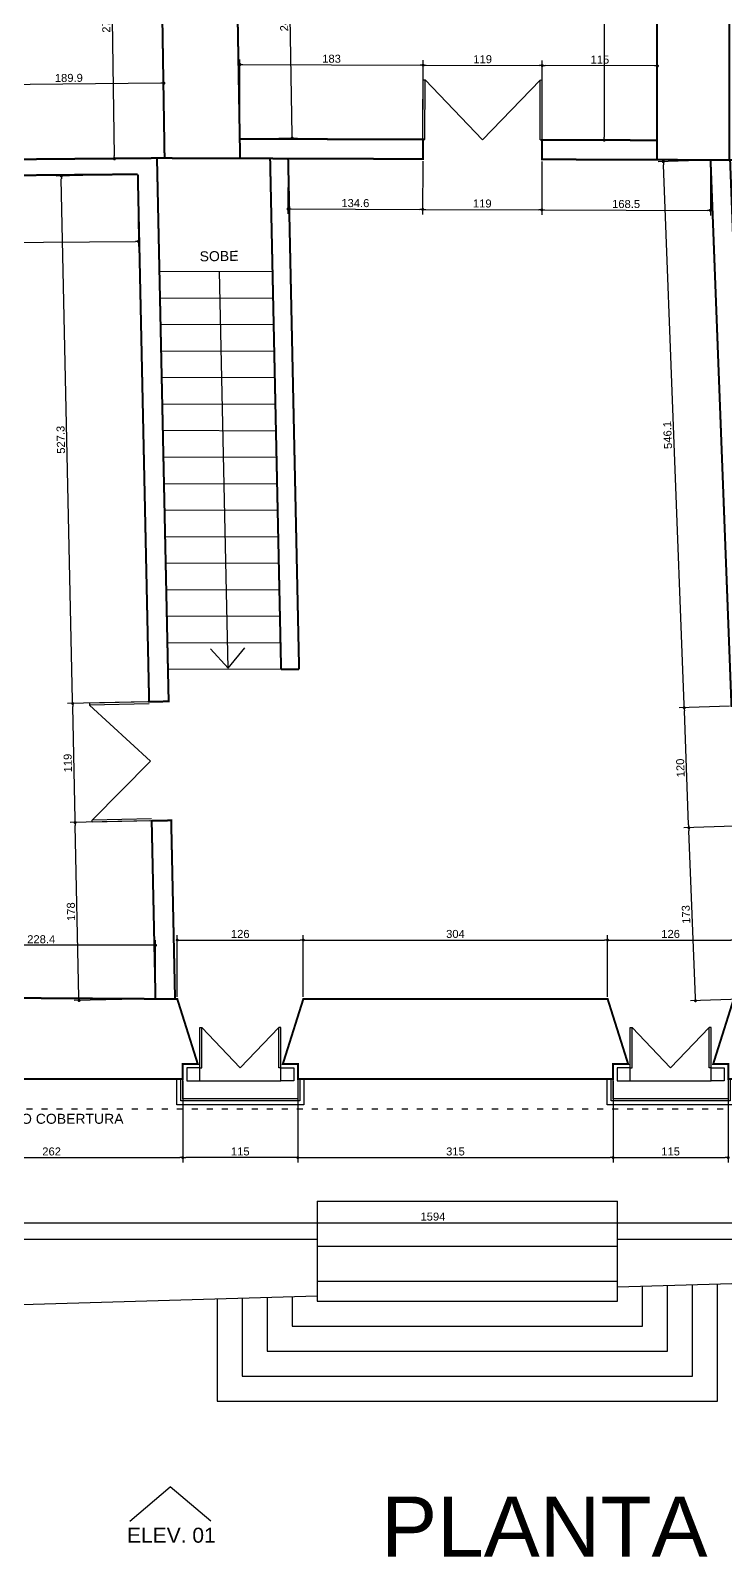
# Model space of a CAD drawing. Extents: x 18300 to 45581, y 436 to 7791.
# Drawn here: x 23841 to 24535, y 5215 to 6741 of the extents above; entities that cross this region are included whole.
import ezdxf

# ---------------------------------------------------------------- set-up
doc = ezdxf.new("R2010")
doc.units = 0
doc.header["$PDMODE"] = 35
doc.linetypes.add('ACAD_ISO03W100', pattern=[30, 12, -18])
doc.layers.get('0').update_dxf_attribs({"linetype": 'CONTINUOUS'})
doc.layers.get('DEFPOINTS').update_dxf_attribs({"linetype": 'CONTINUOUS'})
for name, color, linetype in [('COTA', 7, 'CONTINUOUS'), ('PAREDE', 7, 'CONTINUOUS'), ('PAREDE_FINA', 7, 'CONTINUOUS')]:
    doc.layers.add(name, color=color, linetype=linetype)
doc.styles.add('TEXTO', font='ARIAL.TTF')
doc.dimstyles.new('COTA', dxfattribs={"dimtxt": 8, "dimasz": 3, "dimexe": 5, "dimexo": 2, "dimgap": 2, "dimtad": 1, "dimdec": 1, "dimzin": 9, "dimdsep": 46, "dimtxsty": 'TEXTO', "dimblk1": 'DOT', "dimblk2": 'DOT', "dimsah": 1, "dimcen": 0, "dimclrd": 256, "dimclre": 256, "dimclrt": 256, "dimadec": 0, "dimazin": 0, "dimtfac": 0.06, "dimtdec": 1, "dimtmove": 0, "dimatfit": 3, "dimldrblk": 'DOT', "dimfxl": 1, "dimtolj": 1, "dimtzin": 0, "dimarcsym": 0})

# ---------------------------------------------------------------- blocks, each defined once
blk = doc.blocks.new('_DOT')
at = {"color": 0, "linetype": 'ByBlock'}
blk.add_line((-0.5, 0), (-1, 0), dxfattribs=at)
at = {"color": 0, "linetype": 'ByBlock', "const_width": 0.5}
blk.add_lwpolyline([(-0.25, 0, 1), (0.25, 0, 1)], format="xyb", close=True, dxfattribs=at)
blk = doc.blocks.new('*D125')
at = {"layer": 'COTA', "lineweight": -2}
for p, q in [((23446.1, 5691), (23446.1, 5544.3)), ((25040.1, 5691), (25040.1, 5544.3)), ((23449.1, 5549.3), (25037.1, 5549.3))]:
    blk.add_line(p, q, dxfattribs=at)
at = {"layer": 'DEFPOINTS', "color": 0}
for p in [(23446.1, 5693), (25040.1, 5693), (25040.1, 5549.3)]:
    blk.add_point(p, dxfattribs=at)
at = {"layer": 'COTA', "lineweight": -2, "xscale": 3, "yscale": 3, "zscale": 3, "rotation": 180}
blk.add_blockref('_DOT', (23446.1, 5549.3), dxfattribs=at)
at = {"layer": 'COTA', "lineweight": -2, "xscale": 3, "yscale": 3, "zscale": 3}
blk.add_blockref('_DOT', (25040.1, 5549.3), dxfattribs=at)
at = {"layer": 'COTA', "insert": (24243.1, 5555.4), "char_height": 8, "attachment_point": 5, "style": 'TEXTO'}
blk.add_mtext('\\A1;1594', dxfattribs=at)
blk = doc.blocks.new('*D126')
at = {"layer": 'COTA', "lineweight": -2}
for p, q in [((23737.5, 5776.5), (23737.5, 5831.6)), ((23965.9, 5775), (23965.9, 5831.6)), ((23962.9, 5826.6), (23740.5, 5826.6))]:
    blk.add_line(p, q, dxfattribs=at)
at = {"layer": 'DEFPOINTS', "color": 0}
for p in [(23737.5, 5826.6), (23737.5, 5774.5), (23965.9, 5773)]:
    blk.add_point(p, dxfattribs=at)
at = {"layer": 'COTA', "lineweight": -2, "xscale": 3, "yscale": 3, "zscale": 3, "rotation": 180}
blk.add_blockref('_DOT', (23737.5, 5826.6), dxfattribs=at)
at = {"layer": 'COTA', "lineweight": -2, "xscale": 3, "yscale": 3, "zscale": 3}
blk.add_blockref('_DOT', (23965.9, 5826.6), dxfattribs=at)
at = {"layer": 'COTA', "insert": (23851.7, 5832.6), "char_height": 8, "attachment_point": 5, "style": 'TEXTO'}
blk.add_mtext('\\A1;228.4', dxfattribs=at)
blk = doc.blocks.new('*D128')
at = {"layer": 'COTA', "lineweight": -2}
for p, q in [((23948.2, 6595.1), (23948.9, 6525.1)), ((23481.3, 6591.1), (23481.9, 6521)), ((23484.8, 6526), (23945.8, 6530.1))]:
    blk.add_line(p, q, dxfattribs=at)
at = {"layer": 'DEFPOINTS', "color": 0}
for p in [(23481.2, 6593.1), (23948.2, 6597.1), (23948.8, 6530.1)]:
    blk.add_point(p, dxfattribs=at)
at = {"layer": 'COTA', "lineweight": -2, "xscale": 3, "yscale": 3, "zscale": 3}
for p, rotation in [((23948.8, 6530.1), 0.500982919754161), ((23481.8, 6526), 180.5009829197541)]:
    blk.add_blockref('_DOT', p, dxfattribs=dict(at, rotation=rotation))
at = {"layer": 'COTA', "insert": (23715.3, 6534.1), "char_height": 8, "attachment_point": 5, "rotation": 0.501, "style": 'TEXTO'}
blk.add_mtext('\\A1;467', dxfattribs=at)
blk = doc.blocks.new('*D129')
at = {"layer": 'COTA', "lineweight": -2}
for p, q in [((23960.1, 5950.9), (23880.6, 5949.2)), ((23889.4, 5774.4), (23885.7, 5946.3)), ((23963.9, 5773), (23884.5, 5771.3))]:
    blk.add_line(p, q, dxfattribs=at)
at = {"layer": 'DEFPOINTS', "color": 0}
for p in [(23885.6, 5949.3), (23962.1, 5951), (23965.9, 5773)]:
    blk.add_point(p, dxfattribs=at)
at = {"layer": 'COTA', "lineweight": -2, "xscale": 3, "yscale": 3, "zscale": 3}
for p, rotation in [((23885.6, 5949.3), 91.2290186702708), ((23889.5, 5771.4), 271.2290186702708)]:
    blk.add_blockref('_DOT', p, dxfattribs=dict(at, rotation=rotation))
at = {"layer": 'COTA', "insert": (23881.5, 5860.2), "char_height": 8, "attachment_point": 5, "rotation": 91.229, "style": 'TEXTO'}
blk.add_mtext('\\A1;178', dxfattribs=at)
blk = doc.blocks.new('*D130')
at = {"layer": 'COTA', "lineweight": -2}
for p, q in [((23957.5, 6069.9), (23878.1, 6068.2)), ((23885.6, 5952.3), (23883.2, 6065.3)), ((23960.1, 5950.9), (23880.6, 5949.2))]:
    blk.add_line(p, q, dxfattribs=at)
at = {"layer": 'DEFPOINTS', "color": 0}
for p in [(23883.1, 6068.3), (23959.5, 6069.9), (23962.1, 5951)]:
    blk.add_point(p, dxfattribs=at)
at = {"layer": 'COTA', "lineweight": -2, "xscale": 3, "yscale": 3, "zscale": 3}
for p, rotation in [((23883.1, 6068.3), 91.2290186702708), ((23885.6, 5949.3), 271.2290186702708)]:
    blk.add_blockref('_DOT', p, dxfattribs=dict(at, rotation=rotation))
at = {"layer": 'COTA', "insert": (23878.3, 6008.7), "char_height": 8, "attachment_point": 5, "rotation": 91.229, "style": 'TEXTO'}
blk.add_mtext('\\A1;119', dxfattribs=at)
blk = doc.blocks.new('*D131')
at = {"layer": 'COTA', "lineweight": -2}
for p, q in [((23946.2, 6597.1), (23866.8, 6595.4)), ((23883, 6071.3), (23871.8, 6592.5)), ((23957.5, 6069.9), (23878.1, 6068.2))]:
    blk.add_line(p, q, dxfattribs=at)
at = {"layer": 'DEFPOINTS', "color": 0}
for p in [(23871.8, 6595.5), (23948.2, 6597.1), (23959.5, 6069.9)]:
    blk.add_point(p, dxfattribs=at)
at = {"layer": 'COTA', "lineweight": -2, "xscale": 3, "yscale": 3, "zscale": 3}
for p, rotation in [((23871.8, 6595.5), 91.2290186702708), ((23883.1, 6068.3), 271.2290186702708)]:
    blk.add_blockref('_DOT', p, dxfattribs=dict(at, rotation=rotation))
at = {"layer": 'COTA', "insert": (23871.3, 6331.8), "char_height": 8, "attachment_point": 5, "rotation": 91.229, "style": 'TEXTO'}
blk.add_mtext('\\A1;527.3', dxfattribs=at)
blk = doc.blocks.new('*D134')
at = {"layer": 'COTA', "lineweight": -2}
for p, q in [((23785.1, 6613.7), (23784.4, 6691.5)), ((23971.3, 6688.2), (23787.4, 6686.5)), ((23975, 6615.3), (23974.3, 6693.2))]:
    blk.add_line(p, q, dxfattribs=at)
at = {"layer": 'DEFPOINTS', "color": 0}
for p in [(23784.4, 6686.5), (23785.1, 6611.7), (23975, 6613.3)]:
    blk.add_point(p, dxfattribs=at)
at = {"layer": 'COTA', "lineweight": -2, "xscale": 3, "yscale": 3, "zscale": 3}
for p, rotation in [((23784.4, 6686.5), 180.5009829197541), ((23974.3, 6688.2), 0.5009829197541101)]:
    blk.add_blockref('_DOT', p, dxfattribs=dict(at, rotation=rotation))
at = {"layer": 'COTA', "insert": (23879.3, 6693.4), "char_height": 8, "attachment_point": 5, "rotation": 0.501, "style": 'TEXTO'}
blk.add_mtext('\\A1;189.9', dxfattribs=at)
blk = doc.blocks.new('*D147')
at = {"layer": 'COTA', "lineweight": -2}
for p, q in [((23968.6, 6884.2), (23915.4, 6883.4)), ((23920.5, 6880.4), (23924.7, 6615.5)), ((23973, 6613.2), (23919.8, 6612.4))]:
    blk.add_line(p, q, dxfattribs=at)
at = {"layer": 'DEFPOINTS', "color": 0}
for p in [(23970.6, 6884.2), (23924.8, 6612.5), (23975, 6613.3)]:
    blk.add_point(p, dxfattribs=at)
at = {"layer": 'COTA', "lineweight": -2, "xscale": 3, "yscale": 3, "zscale": 3}
for p, rotation in [((23920.4, 6883.4), 90.91578806438743), ((23924.8, 6612.5), 270.9157880643874)]:
    blk.add_blockref('_DOT', p, dxfattribs=dict(at, rotation=rotation))
at = {"layer": 'COTA', "insert": (23916.6, 6747.9), "char_height": 8, "attachment_point": 5, "rotation": 90.9158, "style": 'TEXTO'}
blk.add_mtext('\\A1;271', dxfattribs=at)
blk = doc.blocks.new('*D153')
at = {"layer": 'COTA', "lineweight": -2}
for p, q in [((24047.9, 6874), (24103.3, 6874.9)), ((24102.4, 6636.4), (24098.4, 6871.8)), ((24052.1, 6632.6), (24107.5, 6633.5))]:
    blk.add_line(p, q, dxfattribs=at)
at = {"layer": 'DEFPOINTS', "color": 0}
for p in [(24045.9, 6873.9), (24098.3, 6874.8), (24050.1, 6632.5)]:
    blk.add_point(p, dxfattribs=at)
at = {"layer": 'COTA', "lineweight": -2, "xscale": 3, "yscale": 3, "zscale": 3}
for p, rotation in [((24098.3, 6874.8), 90.98769351816279), ((24102.5, 6633.4), 270.9876935181628)]:
    blk.add_blockref('_DOT', p, dxfattribs=dict(at, rotation=rotation))
at = {"layer": 'COTA', "insert": (24094.3, 6754), "char_height": 8, "attachment_point": 5, "rotation": 90.9877, "style": 'TEXTO'}
blk.add_mtext('\\A1;241.5', dxfattribs=at)
blk = doc.blocks.new('*D156')
at = {"layer": 'COTA', "lineweight": -2}
for p, q in [((24050.1, 6634.5), (24050.3, 6711.8)), ((24053.3, 6706.8), (24230.3, 6706.2)), ((24233.1, 6633.9), (24233.3, 6711.2))]:
    blk.add_line(p, q, dxfattribs=at)
at = {"layer": 'DEFPOINTS', "color": 0}
for p in [(24233.3, 6706.2), (24050.1, 6632.5), (24233.1, 6631.9)]:
    blk.add_point(p, dxfattribs=at)
at = {"layer": 'COTA', "lineweight": -2, "xscale": 3, "yscale": 3, "zscale": 3}
for p, rotation in [((24050.3, 6706.8), 179.8110647950842), ((24233.3, 6706.2), 359.8110647950842)]:
    blk.add_blockref('_DOT', p, dxfattribs=dict(at, rotation=rotation))
at = {"layer": 'COTA', "insert": (24141.8, 6712.6), "char_height": 8, "attachment_point": 5, "rotation": 359.8111, "style": 'TEXTO'}
blk.add_mtext('\\A1;183', dxfattribs=at)
blk = doc.blocks.new('*D157')
at = {"layer": 'COTA', "lineweight": -2}
for p, q in [((24233.1, 6633.9), (24233.3, 6711.2)), ((24236.3, 6706.2), (24349.3, 6705.8)), ((24352.1, 6633.5), (24352.3, 6710.8))]:
    blk.add_line(p, q, dxfattribs=at)
at = {"layer": 'DEFPOINTS', "color": 0}
for p in [(24352.3, 6705.8), (24233.1, 6631.9), (24352.1, 6631.5)]:
    blk.add_point(p, dxfattribs=at)
at = {"layer": 'COTA', "lineweight": -2, "xscale": 3, "yscale": 3, "zscale": 3}
for p, rotation in [((24233.3, 6706.2), 179.8110647950842), ((24352.3, 6705.8), 359.8110647950842)]:
    blk.add_blockref('_DOT', p, dxfattribs=dict(at, rotation=rotation))
at = {"layer": 'COTA', "insert": (24292.8, 6712.1), "char_height": 8, "attachment_point": 5, "rotation": 359.8111, "style": 'TEXTO'}
blk.add_mtext('\\A1;119', dxfattribs=at)
blk = doc.blocks.new('*D158')
at = {"layer": 'COTA', "lineweight": -2}
for p, q in [((24352.1, 6633.5), (24352.3, 6710.8)), ((24464.4, 6705.4), (24355.3, 6705.8)), ((24467.1, 6633.2), (24467.4, 6710.4))]:
    blk.add_line(p, q, dxfattribs=at)
at = {"layer": 'DEFPOINTS', "color": 0}
for p in [(24352.3, 6705.8), (24352.1, 6631.5), (24467.1, 6631.2)]:
    blk.add_point(p, dxfattribs=at)
at = {"layer": 'COTA', "lineweight": -2, "xscale": 3, "yscale": 3, "zscale": 3}
for p, rotation in [((24352.3, 6705.8), 179.8110647950842), ((24467.4, 6705.4), 359.8110647950842)]:
    blk.add_blockref('_DOT', p, dxfattribs=dict(at, rotation=rotation))
at = {"layer": 'COTA', "insert": (24409.9, 6711.7), "char_height": 8, "attachment_point": 5, "rotation": 359.8111, "style": 'TEXTO'}
blk.add_mtext('\\A1;115', dxfattribs=at)
blk = doc.blocks.new('*D159')
at = {"layer": 'COTA', "lineweight": -2}
for p, q in [((24098.4, 6610.9), (24098.2, 6557.5)), ((24233, 6610.4), (24232.8, 6557)), ((24101.3, 6562.5), (24229.9, 6562))]:
    blk.add_line(p, q, dxfattribs=at)
at = {"layer": 'DEFPOINTS', "color": 0}
for p in [(24098.4, 6612.9), (24233, 6612.4), (24232.9, 6562)]:
    blk.add_point(p, dxfattribs=at)
at = {"layer": 'COTA', "lineweight": -2, "xscale": 3, "yscale": 3, "zscale": 3}
for p, rotation in [((24098.3, 6562.5), 179.8110647950842), ((24232.9, 6562), 359.8110647950842)]:
    blk.add_blockref('_DOT', p, dxfattribs=dict(at, rotation=rotation))
at = {"layer": 'COTA', "insert": (24165.6, 6568.3), "char_height": 8, "attachment_point": 5, "rotation": 359.8111, "style": 'TEXTO'}
blk.add_mtext('\\A1;134.6', dxfattribs=at)
blk = doc.blocks.new('*D160')
at = {"layer": 'COTA', "lineweight": -2}
for p, q in [((24233, 6610.4), (24232.8, 6557)), ((24352, 6610), (24351.8, 6556.6)), ((24235.9, 6562), (24348.9, 6561.6))]:
    blk.add_line(p, q, dxfattribs=at)
at = {"layer": 'DEFPOINTS', "color": 0}
for p in [(24233, 6612.4), (24352, 6612), (24351.9, 6561.6)]:
    blk.add_point(p, dxfattribs=at)
at = {"layer": 'COTA', "lineweight": -2, "xscale": 3, "yscale": 3, "zscale": 3}
for p, rotation in [((24232.9, 6562), 179.8110647950842), ((24351.9, 6561.6), 359.8110647950842)]:
    blk.add_blockref('_DOT', p, dxfattribs=dict(at, rotation=rotation))
at = {"layer": 'COTA', "insert": (24292.4, 6567.9), "char_height": 8, "attachment_point": 5, "rotation": 359.8111, "style": 'TEXTO'}
blk.add_mtext('\\A1;119', dxfattribs=at)
blk = doc.blocks.new('*D161')
at = {"layer": 'COTA', "lineweight": -2}
for p, q in [((24352, 6610), (24351.8, 6556.6)), ((24520.5, 6609.5), (24520.3, 6556.1)), ((24354.9, 6561.6), (24517.3, 6561.1))]:
    blk.add_line(p, q, dxfattribs=at)
at = {"layer": 'DEFPOINTS', "color": 0}
for p in [(24352, 6612), (24520.5, 6611.5), (24520.3, 6561.1)]:
    blk.add_point(p, dxfattribs=at)
at = {"layer": 'COTA', "lineweight": -2, "xscale": 3, "yscale": 3, "zscale": 3}
for p, rotation in [((24351.9, 6561.6), 179.8110647950842), ((24520.3, 6561.1), 359.8110647950842)]:
    blk.add_blockref('_DOT', p, dxfattribs=dict(at, rotation=rotation))
at = {"layer": 'COTA', "insert": (24436.1, 6567.4), "char_height": 8, "attachment_point": 5, "rotation": 359.8111, "style": 'TEXTO'}
blk.add_mtext('\\A1;168.5', dxfattribs=at)
blk = doc.blocks.new('*D162')
at = {"layer": 'COTA', "lineweight": -2}
for p, q in [((23731.1, 5691), (23731.1, 5609.4)), ((23993.1, 5691), (23993.1, 5609.4)), ((23734.1, 5614.4), (23990.1, 5614.4))]:
    blk.add_line(p, q, dxfattribs=at)
at = {"layer": 'DEFPOINTS', "color": 0}
for p in [(23731.1, 5693), (23993.1, 5693), (23993.1, 5614.4)]:
    blk.add_point(p, dxfattribs=at)
at = {"layer": 'COTA', "lineweight": -2, "xscale": 3, "yscale": 3, "zscale": 3, "rotation": 180}
blk.add_blockref('_DOT', (23731.1, 5614.4), dxfattribs=at)
at = {"layer": 'COTA', "lineweight": -2, "xscale": 3, "yscale": 3, "zscale": 3}
blk.add_blockref('_DOT', (23993.1, 5614.4), dxfattribs=at)
at = {"layer": 'COTA', "insert": (23862.1, 5620.5), "char_height": 8, "attachment_point": 5, "style": 'TEXTO'}
blk.add_mtext('\\A1;262', dxfattribs=at)
blk = doc.blocks.new('*D163')
at = {"layer": 'COTA', "lineweight": -2}
for p, q in [((23993.1, 5691), (23993.1, 5609.4)), ((24108.1, 5691), (24108.1, 5609.4)), ((24105.1, 5614.4), (23996.1, 5614.4))]:
    blk.add_line(p, q, dxfattribs=at)
at = {"layer": 'DEFPOINTS', "color": 0}
for p in [(23993.1, 5693), (24108.1, 5693), (23993.1, 5614.4)]:
    blk.add_point(p, dxfattribs=at)
at = {"layer": 'COTA', "lineweight": -2, "xscale": 3, "yscale": 3, "zscale": 3, "rotation": 180}
blk.add_blockref('_DOT', (23993.1, 5614.4), dxfattribs=at)
at = {"layer": 'COTA', "lineweight": -2, "xscale": 3, "yscale": 3, "zscale": 3}
blk.add_blockref('_DOT', (24108.1, 5614.4), dxfattribs=at)
at = {"layer": 'COTA', "insert": (24050.6, 5620.5), "char_height": 8, "attachment_point": 5, "style": 'TEXTO'}
blk.add_mtext('\\A1;115', dxfattribs=at)
blk = doc.blocks.new('*D164')
at = {"layer": 'COTA', "lineweight": -2}
for p, q in [((24108.1, 5691), (24108.1, 5609.4)), ((24423.1, 5691), (24423.1, 5609.4)), ((24111.1, 5614.4), (24420.1, 5614.4))]:
    blk.add_line(p, q, dxfattribs=at)
at = {"layer": 'DEFPOINTS', "color": 0}
for p in [(24108.1, 5693), (24423.1, 5693), (24423.1, 5614.4)]:
    blk.add_point(p, dxfattribs=at)
at = {"layer": 'COTA', "lineweight": -2, "xscale": 3, "yscale": 3, "zscale": 3, "rotation": 180}
blk.add_blockref('_DOT', (24108.1, 5614.4), dxfattribs=at)
at = {"layer": 'COTA', "lineweight": -2, "xscale": 3, "yscale": 3, "zscale": 3}
blk.add_blockref('_DOT', (24423.1, 5614.4), dxfattribs=at)
at = {"layer": 'COTA', "insert": (24265.6, 5620.5), "char_height": 8, "attachment_point": 5, "style": 'TEXTO'}
blk.add_mtext('\\A1;315', dxfattribs=at)
blk = doc.blocks.new('*D165')
at = {"layer": 'COTA', "lineweight": -2}
for p, q in [((24423.1, 5691), (24423.1, 5609.4)), ((24538.1, 5691), (24538.1, 5609.4)), ((24426.1, 5614.4), (24535.1, 5614.4))]:
    blk.add_line(p, q, dxfattribs=at)
at = {"layer": 'DEFPOINTS', "color": 0}
for p in [(24423.1, 5693), (24538.1, 5693), (24538.1, 5614.4)]:
    blk.add_point(p, dxfattribs=at)
at = {"layer": 'COTA', "lineweight": -2, "xscale": 3, "yscale": 3, "zscale": 3, "rotation": 180}
blk.add_blockref('_DOT', (24423.1, 5614.4), dxfattribs=at)
at = {"layer": 'COTA', "lineweight": -2, "xscale": 3, "yscale": 3, "zscale": 3}
blk.add_blockref('_DOT', (24538.1, 5614.4), dxfattribs=at)
at = {"layer": 'COTA', "insert": (24480.6, 5620.5), "char_height": 8, "attachment_point": 5, "style": 'TEXTO'}
blk.add_mtext('\\A1;115', dxfattribs=at)
blk = doc.blocks.new('*D169')
at = {"layer": 'COTA', "lineweight": -2}
for p, q in [((23987.6, 5775), (23987.6, 5836.8)), ((23990.6, 5831.8), (24110.6, 5831.8)), ((24113.6, 5775), (24113.6, 5836.8))]:
    blk.add_line(p, q, dxfattribs=at)
at = {"layer": 'DEFPOINTS', "color": 0}
for p in [(24113.6, 5831.8), (23987.6, 5773), (24113.6, 5773)]:
    blk.add_point(p, dxfattribs=at)
at = {"layer": 'COTA', "lineweight": -2, "xscale": 3, "yscale": 3, "zscale": 3, "rotation": 180}
blk.add_blockref('_DOT', (23987.6, 5831.8), dxfattribs=at)
at = {"layer": 'COTA', "lineweight": -2, "xscale": 3, "yscale": 3, "zscale": 3}
blk.add_blockref('_DOT', (24113.6, 5831.8), dxfattribs=at)
at = {"layer": 'COTA', "insert": (24050.6, 5837.9), "char_height": 8, "attachment_point": 5, "style": 'TEXTO'}
blk.add_mtext('\\A1;126', dxfattribs=at)
blk = doc.blocks.new('*D170')
at = {"layer": 'COTA', "lineweight": -2}
for p, q in [((24113.6, 5775), (24113.6, 5836.8)), ((24116.6, 5831.8), (24414.6, 5831.8)), ((24417.6, 5775), (24417.6, 5836.8))]:
    blk.add_line(p, q, dxfattribs=at)
at = {"layer": 'DEFPOINTS', "color": 0}
for p in [(24417.6, 5831.8), (24113.6, 5773), (24417.6, 5773)]:
    blk.add_point(p, dxfattribs=at)
at = {"layer": 'COTA', "lineweight": -2, "xscale": 3, "yscale": 3, "zscale": 3, "rotation": 180}
blk.add_blockref('_DOT', (24113.6, 5831.8), dxfattribs=at)
at = {"layer": 'COTA', "lineweight": -2, "xscale": 3, "yscale": 3, "zscale": 3}
blk.add_blockref('_DOT', (24417.6, 5831.8), dxfattribs=at)
at = {"layer": 'COTA', "insert": (24265.6, 5837.9), "char_height": 8, "attachment_point": 5, "style": 'TEXTO'}
blk.add_mtext('\\A1;304', dxfattribs=at)
blk = doc.blocks.new('*D171')
at = {"layer": 'COTA', "lineweight": -2}
for p, q in [((24417.6, 5775), (24417.6, 5836.8)), ((24420.6, 5831.8), (24540.6, 5831.8)), ((24543.6, 5775), (24543.6, 5836.8))]:
    blk.add_line(p, q, dxfattribs=at)
at = {"layer": 'DEFPOINTS', "color": 0}
for p in [(24543.6, 5831.8), (24417.6, 5773), (24543.6, 5773)]:
    blk.add_point(p, dxfattribs=at)
at = {"layer": 'COTA', "lineweight": -2, "xscale": 3, "yscale": 3, "zscale": 3, "rotation": 180}
blk.add_blockref('_DOT', (24417.6, 5831.8), dxfattribs=at)
at = {"layer": 'COTA', "lineweight": -2, "xscale": 3, "yscale": 3, "zscale": 3}
blk.add_blockref('_DOT', (24543.6, 5831.8), dxfattribs=at)
at = {"layer": 'COTA', "insert": (24480.6, 5837.9), "char_height": 8, "attachment_point": 5, "style": 'TEXTO'}
blk.add_mtext('\\A1;126', dxfattribs=at)
blk = doc.blocks.new('*D175')
at = {"layer": 'COTA', "lineweight": -2}
for p, q in [((24544, 5945.8), (24493.8, 5943.9)), ((24505.3, 5774.2), (24498.9, 5941.1)), ((24550.6, 5772.9), (24500.4, 5771))]:
    blk.add_line(p, q, dxfattribs=at)
at = {"layer": 'DEFPOINTS', "color": 0}
for p in [(24498.8, 5944.1), (24546, 5945.9), (24552.6, 5773)]:
    blk.add_point(p, dxfattribs=at)
at = {"layer": 'COTA', "lineweight": -2, "xscale": 3, "yscale": 3, "zscale": 3}
for p, rotation in [((24498.8, 5944.1), 92.19337856493688), ((24505.4, 5771.2), 272.1933785649369)]:
    blk.add_blockref('_DOT', p, dxfattribs=dict(at, rotation=rotation))
at = {"layer": 'COTA', "insert": (24496, 5857.4), "char_height": 8, "attachment_point": 5, "rotation": 92.1934, "style": 'TEXTO'}
blk.add_mtext('\\A1;173', dxfattribs=at)
blk = doc.blocks.new('*D176')
at = {"layer": 'COTA', "lineweight": -2}
for p, q in [((24539.4, 6065.7), (24489.2, 6063.8)), ((24498.6, 5947.1), (24494.3, 6061)), ((24544, 5945.8), (24493.8, 5943.9))]:
    blk.add_line(p, q, dxfattribs=at)
at = {"layer": 'DEFPOINTS', "color": 0}
for p in [(24494.2, 6064), (24541.4, 6065.8), (24546, 5945.9)]:
    blk.add_point(p, dxfattribs=at)
at = {"layer": 'COTA', "lineweight": -2, "xscale": 3, "yscale": 3, "zscale": 3}
for p, rotation in [((24494.2, 6064), 92.19337856493688), ((24498.8, 5944.1), 272.1933785649369)]:
    blk.add_blockref('_DOT', p, dxfattribs=dict(at, rotation=rotation))
at = {"layer": 'COTA', "insert": (24490.4, 6003.8), "char_height": 8, "attachment_point": 5, "rotation": 92.1934, "style": 'TEXTO'}
blk.add_mtext('\\A1;120', dxfattribs=at)
blk = doc.blocks.new('*D177')
at = {"layer": 'COTA', "lineweight": -2}
for p, q in [((24518.5, 6611.4), (24468.3, 6609.5)), ((24494, 6067), (24473.4, 6606.7)), ((24539.4, 6065.7), (24489.2, 6063.8))]:
    blk.add_line(p, q, dxfattribs=at)
at = {"layer": 'DEFPOINTS', "color": 0}
for p in [(24473.3, 6609.7), (24520.5, 6611.5), (24541.4, 6065.8)]:
    blk.add_point(p, dxfattribs=at)
at = {"layer": 'COTA', "lineweight": -2, "xscale": 3, "yscale": 3, "zscale": 3}
for p, rotation in [((24473.3, 6609.7), 92.19337856493688), ((24494.2, 6064), 272.1933785649369)]:
    blk.add_blockref('_DOT', p, dxfattribs=dict(at, rotation=rotation))
at = {"layer": 'COTA', "insert": (24477.6, 6336.6), "char_height": 8, "attachment_point": 5, "rotation": 92.1934, "style": 'TEXTO'}
blk.add_mtext('\\A1;546.1', dxfattribs=at)
blk = doc.blocks.new('*D181')
at = {"layer": 'COTA', "lineweight": -2}
for p, q in [((24465.1, 6901.2), (24409.3, 6901.2)), ((24414.3, 6898.2), (24414.3, 6634.2)), ((24465.1, 6631.2), (24409.3, 6631.2))]:
    blk.add_line(p, q, dxfattribs=at)
at = {"layer": 'DEFPOINTS', "color": 0}
for p in [(24467.1, 6901.2), (24414.3, 6631.2), (24467.1, 6631.2)]:
    blk.add_point(p, dxfattribs=at)
at = {"layer": 'COTA', "lineweight": -2, "xscale": 3, "yscale": 3, "zscale": 3}
for p, rotation in [((24414.3, 6901.2), 90), ((24414.3, 6631.2), 270)]:
    blk.add_blockref('_DOT', p, dxfattribs=dict(at, rotation=rotation))
at = {"layer": 'COTA', "insert": (24408.3, 6766.2), "char_height": 8, "attachment_point": 5, "rotation": 90, "style": 'TEXTO'}
blk.add_mtext('\\A1;270', dxfattribs=at)

msp = doc.modelspace()

# ---------------------------------------------------------------- linework, layer by layer
at = {"layer": 'PAREDE', "const_width": 2}
for points in [[(24539.13, 6611.34), (24539.13, 6913.15), (24524.13, 6913.15), (24524.13, 6928.15), (24467.13, 6901.15), (24467.13, 6611.65)], [(24050.42, 6613.02), (24045.92, 6873.94), (24034.26, 6873.75), (24034.08, 6885.25), (23970.64, 6884.24), (23974.97, 6613.27)], [(24050.08, 6632.53), (24233.08, 6631.92), (24233.02, 6612.42), (23967.38, 6613.3), (23979.03, 6070.36), (23959.53, 6069.95), (23948.22, 6597.15)], [(24974.13, 6609.98), (24352.02, 6612.03), (24352.08, 6631.53), (24467.13, 6631.15)], [(23967.38, 6613.3), (23785.1, 6611.71), (23785.24, 6595.72), (23948.22, 6597.15)], [(24080.41, 6612.93), (24091.37, 6102.39)], [(24098.42, 6612.87), (24109.37, 6102.33)], [(24540.01, 6611.41), (24560.88, 6066.55), (24541.39, 6065.8), (24520.49, 6611.47)], [(23967.8, 6593.8), (23978.61, 6089.86)], [(24091.37, 6102.39), (24109.37, 6102.33)], [(23965.9, 5773.01), (23985.41, 5773.01)]]:
    msp.add_lwpolyline(points, dxfattribs=at)
at = {"layer": 'PAREDE'}
for points in [[(23969.8, 6500.29), (24082.84, 6499.92)], [(23970.37, 6473.79), (24083.41, 6473.41)], [(23970.94, 6447.29), (24083.98, 6446.91)], [(23971.51, 6420.78), (24084.54, 6420.41)], [(23972.08, 6394.28), (24085.11, 6393.91)], [(23972.65, 6367.78), (24085.68, 6367.41)], [(23973.22, 6341.28), (24086.25, 6340.9)], [(23973.78, 6314.78), (24086.82, 6314.4)], [(23974.35, 6288.27), (24087.39, 6287.9)], [(23974.92, 6261.77), (24087.96, 6261.4)], [(23975.49, 6235.27), (24088.52, 6234.9)], [(23976.06, 6208.77), (24089.09, 6208.39)], [(23976.63, 6182.27), (24089.66, 6181.89)], [(23977.2, 6155.76), (24090.23, 6155.39)], [(23977.76, 6129.26), (24090.8, 6128.89)], [(23978.33, 6102.76), (24091.37, 6102.39)], [(23925.39, 5693.01), (23731.13, 5693.01)]]:
    msp.add_lwpolyline(points, dxfattribs=at)
at = {"layer": 'PAREDE', "const_width": 2}
for points in [[(23987.63, 5773.01), (23985.41, 5773.01), (23981.58, 5951.39), (23962.09, 5950.97), (23965.9, 5773.01), (23737.51, 5774.49), (23715.13, 5708.01), (23731.13, 5708.01), (23731.13, 5693.01), (23993.13, 5693.01), (23993.13, 5708.01), (24008.13, 5708.01)], [(24417.63, 5773.01), (24113.63, 5773.01), (24093.13, 5708.01), (24108.13, 5708.01), (24108.13, 5693.01), (24423.13, 5693.01), (24423.13, 5708.01), (24438.13, 5708.01)], [(24543.63, 5773.01), (24760.63, 5773.01), (24781.13, 5708.01), (24766.13, 5708.01), (24766.13, 5693.01), (24538.13, 5693.01), (24538.13, 5708.01), (24523.13, 5708.01)]]:
    msp.add_lwpolyline(points, close=True, dxfattribs=at)
at = {"layer": 'PAREDE_FINA'}
msp.add_line((24038.47, 6103.49), (24029.96, 6500.09), dxfattribs=at)
at = {"layer": 'PAREDE_FINA', "linetype": 'ACAD_ISO03W100', "ltscale": 0.5}
msp.add_lwpolyline([(24569.13, 6660.81), (24569.13, 7381.32), (24033.93, 7383.08), (24032.89, 7431.63), (23357.78, 7447.58), (23417.11, 5663.01), (25070.13, 5663.01), (25070.13, 6659.16)], close=True, dxfattribs=at)
at = {"layer": 'PAREDE_FINA'}
for points in [[(24233.08, 6631.92), (24233.28, 6691.42)], [(24233.28, 6691.42), (24235.28, 6691.41), (24292.58, 6631.73)], [(24235.08, 6631.92), (24235.28, 6691.41)], [(24352.28, 6691.03), (24350.28, 6691.04), (24292.58, 6631.73)], [(24350.08, 6631.54), (24350.28, 6691.04)], [(24352.08, 6631.53), (24352.28, 6691.03)], [(24233.08, 6631.92), (24235.08, 6631.92)], [(24350.08, 6631.54), (24352.08, 6631.53)], [(24038.47, 6103.49), (24020.86, 6123.04)], [(24038.47, 6103.49), (24055.22, 6123.78)], [(23959.53, 6069.95), (23900.05, 6068.67)], [(23900.05, 6068.67), (23900.09, 6066.67)], [(23959.58, 6067.95), (23900.09, 6066.67)], [(23900.09, 6066.67), (23960.81, 6010.46)], [(23902.56, 5951.7), (23960.81, 6010.46)], [(23962.04, 5952.97), (23902.56, 5951.7)], [(23902.6, 5949.7), (23902.56, 5951.7)], [(23962.09, 5950.97), (23902.6, 5949.7)], [(24010.13, 5704.01), (24010.13, 5744.51)], [(24010.13, 5744.51), (24012.13, 5744.51), (24050.63, 5704.01)], [(24012.13, 5704.01), (24012.13, 5744.51)], [(24091.13, 5744.51), (24089.13, 5744.51), (24050.63, 5704.01)], [(24089.13, 5704.01), (24089.13, 5744.51)], [(24091.13, 5704.01), (24091.13, 5744.51)], [(24440.13, 5744.51), (24442.13, 5744.51), (24480.63, 5704.01)], [(24440.13, 5704.01), (24440.13, 5744.51)], [(24442.13, 5704.01), (24442.13, 5744.51)], [(24521.13, 5744.51), (24519.13, 5744.51), (24480.63, 5704.01)], [(24519.13, 5704.01), (24519.13, 5744.51)], [(24521.13, 5704.01), (24521.13, 5744.51)], [(24114.13, 5693.01), (24114.13, 5667.01), (23987.13, 5667.01), (23987.13, 5693.01)], [(24110.13, 5693.01), (24110.13, 5671.01), (23991.13, 5671.01), (23991.13, 5693.01)], [(24108.13, 5693.01), (24108.13, 5673.01), (23993.13, 5673.01), (23993.13, 5693.01)], [(24010.13, 5704.01), (24012.13, 5704.01)], [(24091.13, 5704.01), (24089.13, 5704.01)], [(24544.13, 5693.01), (24544.13, 5667.01), (24417.13, 5667.01), (24417.13, 5693.01)], [(24540.13, 5693.01), (24540.13, 5671.01), (24421.13, 5671.01), (24421.13, 5693.01)], [(24538.13, 5693.01), (24538.13, 5673.01), (24423.13, 5673.01), (24423.13, 5693.01)], [(24440.13, 5704.01), (24442.13, 5704.01)], [(24521.13, 5704.01), (24519.13, 5704.01)], [(24010.13, 5691.01), (24091.13, 5691.01)], [(24440.13, 5691.01), (24521.13, 5691.01)], [(24127.55, 5571.01), (24427.55, 5571.01)], [(24127.55, 5571.01), (24127.55, 5471.01)], [(24427.55, 5471.01), (24427.55, 5571.01)], [(23310.01, 5533.01), (24127.55, 5533.01)], [(24127.55, 5526.01), (24427.55, 5526.01)], [(24427.55, 5533.01), (25149.34, 5533.01)], [(24427.55, 5485.1), (25148.04, 5506.36)], [(24027.55, 5473.31), (24027.55, 5371.01), (24527.55, 5371.01), (24527.55, 5488.05)], [(24052.55, 5474.04), (24052.55, 5396.01), (24502.55, 5396.01), (24502.55, 5487.32)], [(24077.55, 5474.78), (24077.55, 5421.01), (24477.55, 5421.01), (24477.55, 5486.58)], [(24102.55, 5475.52), (24102.55, 5446.01), (24452.55, 5446.01), (24452.55, 5485.84)], [(24127.55, 5491.01), (24427.55, 5491.01)], [(23310.25, 5452.15), (24127.55, 5476.26)], [(24127.55, 5471.01), (24427.55, 5471.01)], [(23940.21, 5251.07), (23980.69, 5285.24)], [(24021.17, 5251.07), (23980.69, 5285.24)]]:
    msp.add_lwpolyline(points, dxfattribs=at)
for points in [[(23997.13, 5704.01), (23997.13, 5691.01), (24010.13, 5691.01), (24010.13, 5704.01)], [(24104.13, 5704.01), (24104.13, 5691.01), (24091.13, 5691.01), (24091.13, 5704.01)], [(24427.13, 5704.01), (24427.13, 5691.01), (24440.13, 5691.01), (24440.13, 5704.01)], [(24534.13, 5704.01), (24534.13, 5691.01), (24521.13, 5691.01), (24521.13, 5704.01)]]:
    msp.add_lwpolyline(points, close=True, dxfattribs=at)

# ---------------------------------------------------------------- texts
at = {"layer": 'PAREDE_FINA', "style": 'TEXTO'}
msp.add_text('SOBE', height=10, rotation=0.87056, dxfattribs=at).set_placement((24010.08, 6510.1))
for s, height, p in [('PROJECÃO COBERTURA', 10, (23765.56, 5648.19)), ('PLANTA PAVTO. SUPERIOR', 60, (24191.41, 5215.64)), ('ELEV. 01', 15, (23937.5, 5229.53))]:
    msp.add_text(s, height=height, dxfattribs=at).set_placement(p)

# ---------------------------------------------------------------- dimensions: what is measured, and where the dimension line sits
at = {"layer": 'COTA'}
for base, p1, p2, angle, picture, middle in [((24414.34, 6631.15), (24467.13, 6901.15), (24467.13, 6631.15), 90, '*D181', (24408.25, 6766.15)), ((23924.78, 6612.47), (23970.64, 6884.24), (23974.97, 6613.27), 90.91579, '*D147', (23916.6, 6747.86)), ((24098.3389, 6874.8437), (24050.0842, 6632.5252), (24045.9222, 6873.9401), 90.98769, '*D153', (24094.3363, 6754.0314)), ((24233.33, 6706.19), (24050.08, 6632.53), (24233.08, 6631.92), 359.81106, '*D156', (24141.85, 6712.58)), ((24352.33, 6705.8), (24233.08, 6631.92), (24352.08, 6631.53), 359.81106, '*D157', (24292.85, 6712.08)), ((24352.3275, 6705.7963), (24467.1251, 6631.15), (24352.0826, 6631.5294), 359.81106, '*D158', (24409.8688, 6711.6912)), ((23784.45, 6686.52), (23974.97, 6613.27), (23785.1, 6611.71), 0.50098, '*D134', (23879.33, 6693.43)), ((24232.85, 6562.02), (24098.42, 6612.87), (24233.02, 6612.42), 359.81106, '*D159', (24165.57, 6568.33)), ((24351.85, 6561.63), (24233.02, 6612.42), (24352.02, 6612.03), 359.81106, '*D160', (24292.37, 6567.91)), ((24520.33, 6561.07), (24352.02, 6612.03), (24520.49, 6611.47), 359.81106, '*D161', (24436.11, 6567.43)), ((24473.26, 6609.66), (24541.39, 6065.8), (24520.49, 6611.47), 92.19338, '*D177', (24477.63, 6336.59)), ((23948.81, 6530.09), (23481.24, 6593.06), (23948.22, 6597.15), 0.50098, '*D128', (23715.26, 6534.13)), ((23871.78, 6595.51), (23959.53, 6069.95), (23948.22, 6597.15), 91.22902, '*D131', (23871.35, 6331.77)), ((23883.09, 6068.31), (23962.09, 5950.97), (23959.53, 6069.95), 91.22902, '*D130', (23878.28, 6008.69)), ((24494.16, 6063.99), (24545.99, 5945.89), (24541.39, 6065.8), 92.19338, '*D176', (24490.38, 6003.8)), ((23885.64, 5949.33), (23965.9, 5773.01), (23962.09, 5950.97), 91.22902, '*D129', (23881.47, 5860.22)), ((24498.75, 5944.08), (24552.61, 5773.01), (24545.99, 5945.89), 92.19338, '*D175', (24495.98, 5857.41))]:
    dim = msp.add_linear_dim(base=base, p1=p1, p2=p2, angle=angle, dimstyle='COTA', override={"dimscale": 1}, dxfattribs=at)
    dim.commit()
    dim.dimension.update_dxf_attribs({"geometry": picture, "text_midpoint": middle})
for base, p1, p2, picture, middle in [((23737.51, 5826.55), (23965.9, 5773.01), (23737.51, 5774.49), '*D126', (23851.71, 5832.64)), ((24113.63, 5831.78), (23987.63, 5773.01), (24113.63, 5773.01), '*D169', (24050.63, 5837.86)), ((24417.63, 5831.78), (24113.63, 5773.01), (24417.63, 5773.01), '*D170', (24265.63, 5837.86)), ((24543.63, 5831.78), (24417.63, 5773.01), (24543.63, 5773.01), '*D171', (24480.63, 5837.86)), ((25040.13, 5549.34), (23446.13, 5693.01), (25040.13, 5693.01), '*D125', (24243.13, 5555.43)), ((23993.13, 5614.44), (23731.13, 5693.01), (23993.13, 5693.01), '*D162', (23862.13, 5620.52)), ((23993.13, 5614.44), (24108.13, 5693.01), (23993.13, 5693.01), '*D163', (24050.63, 5620.52)), ((24423.13, 5614.44), (24108.13, 5693.01), (24423.13, 5693.01), '*D164', (24265.63, 5620.52)), ((24538.13, 5614.44), (24423.13, 5693.01), (24538.13, 5693.01), '*D165', (24480.63, 5620.52))]:
    dim = msp.add_linear_dim(base=base, p1=p1, p2=p2, dimstyle='COTA', override={"dimscale": 1}, dxfattribs=at)
    dim.commit()
    dim.dimension.update_dxf_attribs({"geometry": picture, "text_midpoint": middle})

doc.saveas('drawing.dxf')
